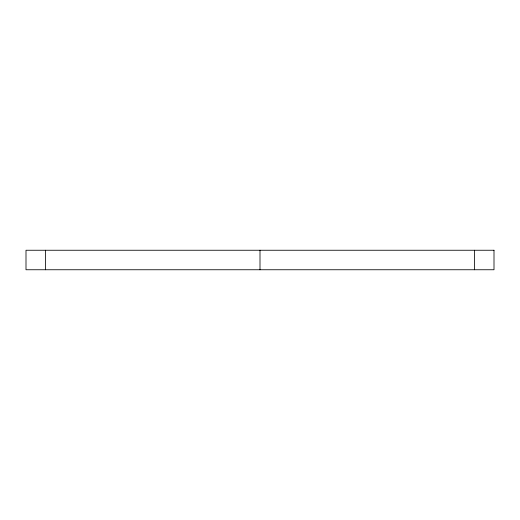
<?xml version="1.0" encoding="UTF-8"?>
<svg xmlns="http://www.w3.org/2000/svg" width="520" height="520" viewBox="0 0 520 520"><rect width="100%" height="100%" fill="white"/><g stroke="black" fill="none" stroke-linecap="round" stroke-linejoin="round"><path stroke-width="0.78" d="M474.5 250.25L474.5 269.75M260 250.25L260 269.75M45.5 250.25L45.5 269.75M494 250.25L26 250.25L26 269.75L494 269.75L494 250.25"/></g></svg>
